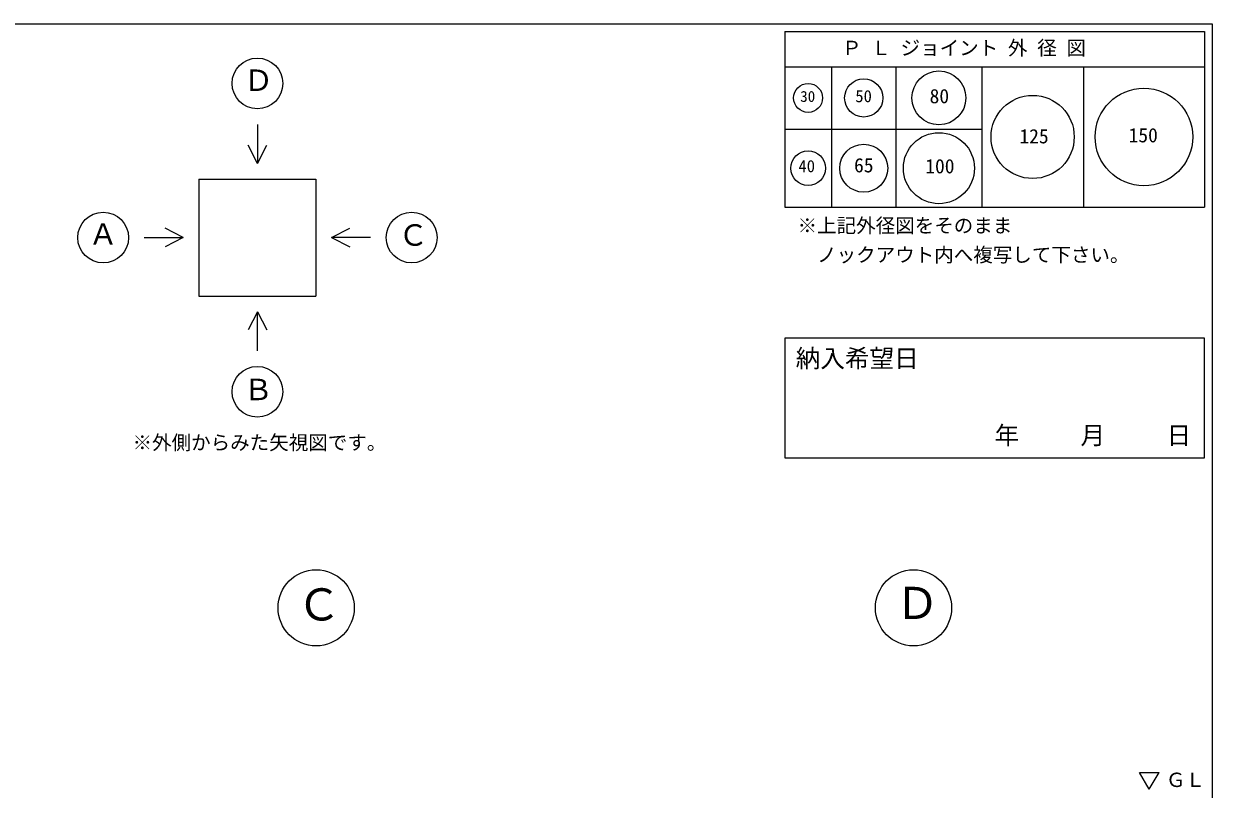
# Model space of a CAD drawing. Units: millimetres, scale not verified. Extents: x -4890 to 18490, y -2294 to 2294.
# Drawn here: x 1846 to 4890, y 333 to 2294 of the extents above; entities that cross this region are included whole.
import ezdxf
from ezdxf.enums import TextEntityAlignment as Align

# ---------------------------------------------------------------- set-up
doc = ezdxf.new("R2010")
doc.units = ezdxf.units.MM
doc.header["$LTSCALE"] = 10
for name, color, linetype, lineweight in [('0-2_waku', 7, 'Continuous', 18), ('0-3_gaikei', 7, 'Continuous', 18), ('0-8_hole', 7, 'Continuous', 18), ('0-E_文字１', 7, 'Continuous', 18)]:
    doc.layers.add(name, color=color, linetype=linetype, lineweight=lineweight)
doc.styles.add('ＭＳ ゴシック', font='')
doc.styles.get('ＭＳ ゴシック').set_extended_font_data('MS Gothic')

msp = doc.modelspace()

# ---------------------------------------------------------------- linework, layer by layer
at = {"layer": '0-2_waku'}
for p, q in [((-1230.06, 2293.66), (4889.94, 2293.66)), ((4889.94, 2293.66), (4889.94, -1981.34)), ((3794.94, 2273.66), (3794.94, 1823.66)), ((3794.94, 2273.66), (4869.94, 2273.66)), ((3794.94, 2273.66), (4869.94, 2273.66)), ((3794.94, 2273.66), (4869.94, 2273.66)), ((3794.94, 2273.66), (3794.94, 1823.66)), ((3794.94, 2273.66), (4869.94, 2273.66)), ((3794.94, 2273.66), (4869.94, 2273.66)), ((3794.94, 2273.66), (4869.94, 2273.66)), ((4869.94, 2273.66), (4869.94, 1823.66)), ((4869.94, 2273.66), (4869.94, 1823.66)), ((3794.94, 2183.66), (4869.94, 2183.66)), ((3914.94, 2183.66), (3914.94, 1823.66)), ((4079.94, 2183.66), (4079.94, 1823.66)), ((4299.94, 2183.66), (4299.94, 1823.66)), ((4559.94, 2183.66), (4559.94, 1823.66)), ((3794.94, 2023.66), (4299.94, 2023.66)), ((3794.94, 1823.66), (4869.94, 1823.66)), ((3794.94, 1823.66), (4869.94, 1823.66))]:
    msp.add_line(p, q, dxfattribs=at)
msp.add_lwpolyline([(-1230.06, 2293.66), (4889.94, 2293.66), (4889.94, -1981.34)], dxfattribs=at)
at = {"layer": '0-3_gaikei'}
for p, q in [((2444.55, 2035.88), (2444.55, 1935.88)), ((2444.55, 1935.88), (2420.43, 1982.26)), ((2444.55, 1935.88), (2468.68, 1982.26)), ((2294.55, 1895.88), (2594.55, 1895.88)), ((2294.55, 1895.88), (2294.55, 1595.88)), ((2594.55, 1895.88), (2594.55, 1595.88)), ((2254.55, 1745.88), (2208.18, 1770.01)), ((2634.55, 1745.88), (2680.93, 1770.01)), ((2154.55, 1745.88), (2254.55, 1745.88)), ((2254.55, 1745.88), (2208.18, 1721.76)), ((2294.55, 1595.88), (2594.55, 1595.88)), ((2444.55, 1555.88), (2420.43, 1509.51)), ((2444.55, 1555.88), (2468.68, 1509.51)), ((2444.55, 1455.88), (2444.55, 1555.88))]:
    msp.add_line(p, q, dxfattribs=at)
msp.add_lwpolyline([(2734.55, 1745.88), (2634.55, 1745.88), (2680.93, 1721.76)], dxfattribs=at)
for centre, radius in [((2444.55, 2140.88), 65), ((2049.55, 1745.88), 65), ((2839.55, 1745.88), 65), ((2444.55, 1350.88), 65), ((2594.94, 797.41), 97.5), ((4124.94, 797.41), 97.5)]:
    msp.add_circle(centre, radius, dxfattribs=at)
at = {"layer": '0-8_hole', "lineweight": 5}
msp.add_lwpolyline([(3794.94, 1488.37), (3794.94, 1181.66), (4869.94, 1181.66), (4869.94, 1488.37)], close=True, dxfattribs=at)
msp.add_lwpolyline([(3794.94, 1488.37), (3794.94, 1181.66), (4869.94, 1181.66), (4869.94, 1488.37)], close=True, dxfattribs=at)
at = {"layer": '0-8_hole'}
for centre, radius in [((4189.94, 2103.66), 69), ((3854.94, 2103.66), 37), ((3997.44, 2103.66), 49), ((4429.94, 2003.66), 106.5), ((4714.94, 2003.66), 125), ((4189.94, 1923.66), 91), ((3997.44, 1923.66), 61.5), ((3854.94, 1923.66), 44.5)]:
    msp.add_circle(centre, radius, dxfattribs=at)
at = {"layer": '0-E_文字１'}
for p, q in [((4728.68, 332.93), (4703.48, 375.87)), ((4703.48, 375.87), (4753.88, 375.87)), ((4728.68, 332.93), (4753.88, 375.87))]:
    msp.add_line(p, q, dxfattribs=at)

# ---------------------------------------------------------------- texts
at = {"layer": '0-8_hole', "style": 'ＭＳ ゴシック'}
for s, height, p in [('30', 28.04, (3834.89, 2085.13)), ('50', 31.16, (3975.85, 2083.32)), ('80', 36.66, (4166.12, 2078.98)), ('125', 36.66, (4396.22, 1976.24)), ('150', 36.66, (4675.76, 1978.89)), ('65', 36.66, (3972.66, 1901.94)), ('40', 31.16, (3830.22, 1904.07)), ('100', 36.66, (4155, 1899.48)), ('納入希望日', 46.19, (3823.14, 1399.49))]:
    msp.add_text(s, height=height, dxfattribs=at).set_placement(p, align=Align.BOTTOM_LEFT)
at = {"layer": '0-E_文字１', "style": 'ＭＳ ゴシック'}
for s, height, p in [('Ｐ Ｌ ジョイント 外 径 図', 36.66, (3941.87, 2202.48)), ('Ｄ', 54.99, (2409.99, 2104.96)), ('※上記外径図をそのまま', 36.66, (3827.9, 1747.47)), ('Ａ', 54.99, (2011.92, 1710.98)), ('Ｃ', 54.99, (2805.91, 1708.46)), ('\u3000ノックアウト内へ複写して下さい。', 36.66, (3827.9, 1672.47)), ('Ｂ', 54.99, (2409.14, 1312.83)), ('\u3000\u3000\u3000年     月\u3000\u3000 日', 46.19, (4143.66, 1202.32)), ('※外側からみた矢視図です。', 36.66, (2124.76, 1191.51)), ('Ｃ', 82.48, (2545.53, 740.14)), ('Ｄ', 82.48, (4078.33, 743.86)), ('ＧＬ', 36.66, (4771.48, 327.38))]:
    msp.add_text(s, height=height, dxfattribs=at).set_placement(p, align=Align.BOTTOM_LEFT)

doc.saveas('drawing.dxf')
